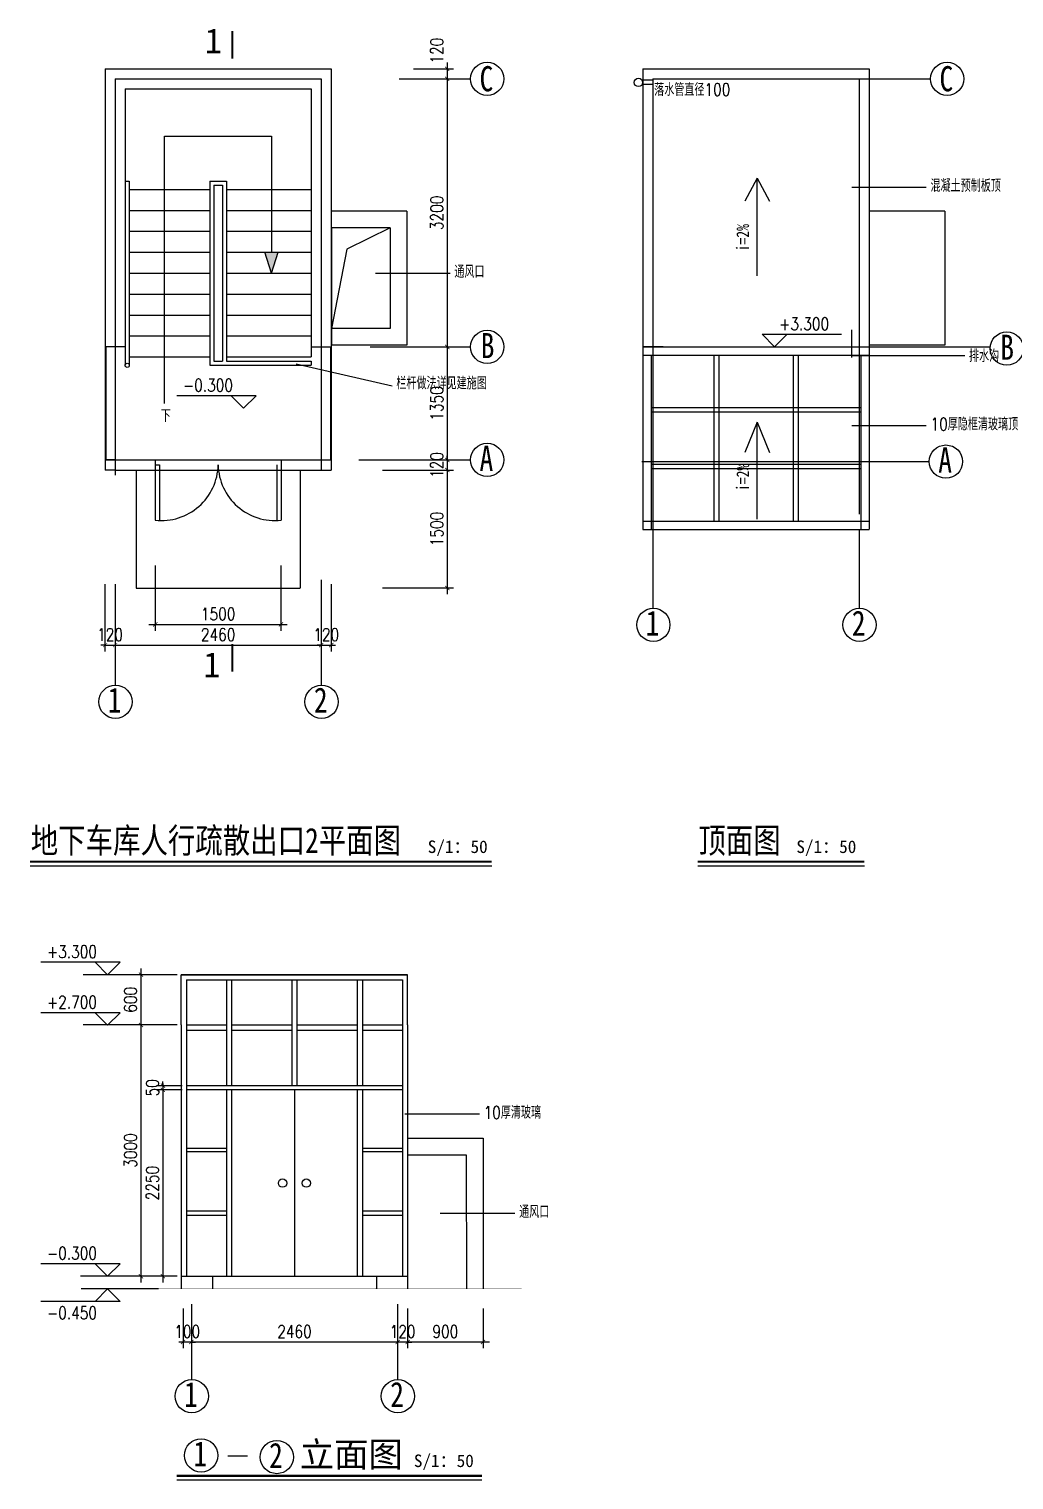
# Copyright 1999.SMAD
# Model space of a CAD drawing. Extents: x -101818 to -78313, y -123956 to -106251.
# Drawn here: x -101818 to -90066, y -123766 to -106442 of the extents above; entities that cross this region are included whole.
import ezdxf
from ezdxf.enums import TextEntityAlignment as Align

# ---------------------------------------------------------------- set-up
doc = ezdxf.new("R2010")
doc.units = 0
doc.header["$LTSCALE"] = 1000
doc.header["$MEASUREMENT"] = 0
doc.linetypes.add('CENTER', pattern=[2, 1.25, -0.25, 0.25, -0.25])
doc.layers.get('0').update_dxf_attribs({"linetype": 'CONTINUOUS'})
doc.layers.get('DEFPOINTS').update_dxf_attribs({"linetype": 'CONTINUOUS'})
for name, color, linetype in [('6', 6, 'CONTINUOUS'), ('DDD', 4, 'CONTINUOUS'), ('DOOR', 2, 'CONTINUOUS'), ('DOTE', 1, 'CENTER'), ('FURN', 11, 'CONTINUOUS'), ('HZ', 4, 'CONTINUOUS'), ('LINE', 4, 'CONTINUOUS'), ('PUB_DIM', 3, 'CONTINUOUS'), ('REDLINE', 1, 'CONTINUOUS'), ('WALL', 7, 'CONTINUOUS')]:
    doc.layers.add(name, color=color, linetype=linetype)
doc.styles.add('DIM_FONT', font='txt.shx', dxfattribs={"width": 0.8, "bigfont": 'hztxt.shx'})
doc.styles.add('HT', font='simhei.ttf')
doc.styles.add('宋体', font='simsun.ttf')
doc.dimstyles.new('50', dxfattribs={"dimscale": 50, "dimtxt": 3, "dimasz": 1, "dimexe": 1.5, "dimexo": 1, "dimgap": 1, "dimtad": 1, "dimdec": 0, "dimzin": 0, "dimtxsty": 'DIM_FONT', "dimblk": '_DIMX', "dimblk1": 'ARCHTICK', "dimblk2": 'ARCHTICK', "dimsah": 1, "dimcen": 0.09, "dimdle": 1.5, "dimclrd": 3, "dimclre": 3, "dimclrt": 3, "dimazin": 3, "dimtfac": 1, "dimtdec": 0, "dimtix": 1, "dimtmove": 0, "dimatfit": 3, "dimtolj": 1, "dimtzin": 0})

# ---------------------------------------------------------------- blocks, each defined once
blk = doc.blocks.new('_ARCHTICK')
at = {"color": 0, "linetype": 'BYBLOCK', "const_width": 0.15}
blk.add_lwpolyline([(-0.5, -0.5), (0.5, 0.5)], dxfattribs=at)
blk = doc.blocks.new('*D47')
at = {"color": 3, "linetype": 'BYBLOCK'}
for p, q in [((-99881, -121717), (-99881, -122194)), ((-97421, -121717), (-97421, -122194)), ((-97346, -122119), (-99956, -122119))]:
    blk.add_line(p, q, dxfattribs=at)
at = {"layer": 'DEFPOINTS', "color": 0, "linetype": 'BYBLOCK'}
for p in [(-99881, -121667), (-97421, -121667), (-99881, -122119)]:
    blk.add_point(p, dxfattribs=at)
at = {"color": 3, "linetype": 'BYBLOCK', "xscale": 50, "yscale": 50, "zscale": 50, "rotation": 180}
blk.add_blockref('_ARCHTICK', (-99881, -122119), dxfattribs=at)
at = {"color": 3, "linetype": 'BYBLOCK', "xscale": 50, "yscale": 50, "zscale": 50}
blk.add_blockref('_ARCHTICK', (-97421, -122119), dxfattribs=at)
at = {"color": 3, "linetype": 'BYBLOCK', "insert": (-98651, -121994), "char_height": 150, "attachment_point": 5, "style": 'DIM_FONT'}
blk.add_mtext('\\A1;2460', dxfattribs=at)
blk = doc.blocks.new('_DIMX')
blk.add_line((-150, 0), (150, 0))
at = {"const_width": 50}
blk.add_lwpolyline([(-70, -70), (70, 70)], dxfattribs=at)
blk = doc.blocks.new('*D50')
at = {"color": 3, "linetype": 'BYBLOCK'}
for p, q in [((-100483, -118258), (-100483, -121408)), ((-100051, -118333), (-100558, -118333)), ((-100051, -121333), (-100558, -121333))]:
    blk.add_line(p, q, dxfattribs=at)
at = {"layer": 'DEFPOINTS', "color": 0, "linetype": 'BYBLOCK'}
for p in [(-100001, -118333), (-100483, -121333), (-100001, -121333)]:
    blk.add_point(p, dxfattribs=at)
at = {"color": 3, "linetype": 'BYBLOCK', "xscale": 50, "yscale": 50, "zscale": 50}
for p, rotation in [((-100483, -118333), 90), ((-100483, -121333), 270)]:
    blk.add_blockref('_ARCHTICK', p, dxfattribs=dict(at, rotation=rotation))
at = {"color": 3, "linetype": 'BYBLOCK', "insert": (-100608, -119833), "char_height": 150, "attachment_point": 5, "rotation": 90, "style": 'DIM_FONT'}
blk.add_mtext('\\A1;3000', dxfattribs=at)
blk = doc.blocks.new('*D51')
at = {"color": 3, "linetype": 'BYBLOCK'}
for p, q in [((-100051, -117733), (-100558, -117733)), ((-100483, -117658), (-100483, -118408)), ((-100051, -118333), (-100558, -118333))]:
    blk.add_line(p, q, dxfattribs=at)
at = {"layer": 'DEFPOINTS', "color": 0, "linetype": 'BYBLOCK'}
for p in [(-100001, -117733), (-100483, -118333), (-100001, -118333)]:
    blk.add_point(p, dxfattribs=at)
at = {"color": 3, "linetype": 'BYBLOCK', "xscale": 50, "yscale": 50, "zscale": 50}
for p, rotation in [((-100483, -117733), 90), ((-100483, -118333), 270)]:
    blk.add_blockref('_ARCHTICK', p, dxfattribs=dict(at, rotation=rotation))
at = {"color": 3, "linetype": 'BYBLOCK', "insert": (-100608, -118033), "char_height": 150, "attachment_point": 5, "rotation": 90, "style": 'DIM_FONT'}
blk.add_mtext('\\A1;600', dxfattribs=at)
blk = doc.blocks.new('*D52')
at = {"color": 3, "linetype": 'BYBLOCK'}
for p, q in [((-99981, -121717), (-99981, -122194)), ((-99881, -121717), (-99881, -122194)), ((-99981, -122119), (-100031, -122119)), ((-99881, -122119), (-99981, -122119)), ((-99881, -122119), (-99831, -122119))]:
    blk.add_line(p, q, dxfattribs=at)
at = {"layer": 'DEFPOINTS', "color": 0, "linetype": 'BYBLOCK'}
for p in [(-99981, -121667), (-99881, -121667), (-99981, -122119)]:
    blk.add_point(p, dxfattribs=at)
at = {"color": 3, "linetype": 'BYBLOCK', "xscale": 50, "yscale": 50, "zscale": 50}
blk.add_blockref('_ARCHTICK', (-99981, -122119), dxfattribs=at)
at = {"color": 3, "linetype": 'BYBLOCK', "xscale": 50, "yscale": 50, "zscale": 50, "rotation": 180}
blk.add_blockref('_ARCHTICK', (-99881, -122119), dxfattribs=at)
at = {"color": 3, "linetype": 'BYBLOCK', "insert": (-99931, -121994), "char_height": 150, "attachment_point": 5, "style": 'DIM_FONT'}
blk.add_mtext('\\A1;100', dxfattribs=at)
blk = doc.blocks.new('*D53')
at = {"color": 3, "linetype": 'BYBLOCK'}
for p, q in [((-97421, -121717), (-97421, -122194)), ((-97301, -121717), (-97301, -122194)), ((-97421, -122119), (-97471, -122119)), ((-97301, -122119), (-97421, -122119)), ((-97301, -122119), (-97251, -122119))]:
    blk.add_line(p, q, dxfattribs=at)
at = {"layer": 'DEFPOINTS', "color": 0, "linetype": 'BYBLOCK'}
for p in [(-97421, -121667), (-97301, -121667), (-97421, -122119)]:
    blk.add_point(p, dxfattribs=at)
at = {"color": 3, "linetype": 'BYBLOCK', "xscale": 50, "yscale": 50, "zscale": 50}
blk.add_blockref('_ARCHTICK', (-97421, -122119), dxfattribs=at)
at = {"color": 3, "linetype": 'BYBLOCK', "xscale": 50, "yscale": 50, "zscale": 50, "rotation": 180}
blk.add_blockref('_ARCHTICK', (-97301, -122119), dxfattribs=at)
at = {"color": 3, "linetype": 'BYBLOCK', "insert": (-97361, -121994), "char_height": 150, "attachment_point": 5, "style": 'DIM_FONT'}
blk.add_mtext('\\A1;120', dxfattribs=at)
blk = doc.blocks.new('*D55')
at = {"color": 3, "linetype": 'BYBLOCK'}
for p, q in [((-100792, -113069), (-100792, -113873)), ((-98332, -113069), (-98332, -113873)), ((-100867, -113798), (-98257, -113798))]:
    blk.add_line(p, q, dxfattribs=at)
at = {"layer": 'DEFPOINTS', "color": 0, "linetype": 'BYBLOCK'}
for p in [(-100792, -113019), (-98332, -113019), (-98332, -113798)]:
    blk.add_point(p, dxfattribs=at)
at = {"color": 3, "linetype": 'BYBLOCK', "xscale": 50, "yscale": 50, "zscale": 50, "rotation": 180}
blk.add_blockref('_ARCHTICK', (-100792, -113798), dxfattribs=at)
at = {"color": 3, "linetype": 'BYBLOCK', "xscale": 50, "yscale": 50, "zscale": 50}
blk.add_blockref('_ARCHTICK', (-98332, -113798), dxfattribs=at)
at = {"color": 3, "linetype": 'BYBLOCK', "insert": (-99562, -113673), "char_height": 150, "attachment_point": 5, "style": 'DIM_FONT'}
blk.add_mtext('\\A1;2460', dxfattribs=at)
blk = doc.blocks.new('*D57')
at = {"color": 3, "linetype": 'BYBLOCK'}
for p, q in [((-100912, -113069), (-100912, -113873)), ((-100792, -113069), (-100792, -113873)), ((-100912, -113798), (-100962, -113798)), ((-100912, -113798), (-100792, -113798)), ((-100792, -113798), (-100742, -113798))]:
    blk.add_line(p, q, dxfattribs=at)
at = {"layer": 'DEFPOINTS', "color": 0, "linetype": 'BYBLOCK'}
for p in [(-100912, -113019), (-100792, -113019), (-100792, -113798)]:
    blk.add_point(p, dxfattribs=at)
at = {"color": 3, "linetype": 'BYBLOCK', "xscale": 50, "yscale": 50, "zscale": 50}
blk.add_blockref('_ARCHTICK', (-100912, -113798), dxfattribs=at)
at = {"color": 3, "linetype": 'BYBLOCK', "xscale": 50, "yscale": 50, "zscale": 50, "rotation": 180}
blk.add_blockref('_ARCHTICK', (-100792, -113798), dxfattribs=at)
at = {"color": 3, "linetype": 'BYBLOCK', "insert": (-100852, -113673), "char_height": 150, "attachment_point": 5, "style": 'DIM_FONT'}
blk.add_mtext('\\A1;120', dxfattribs=at)
blk = doc.blocks.new('*D58')
at = {"color": 3, "linetype": 'BYBLOCK'}
for p, q in [((-98332, -113069), (-98332, -113873)), ((-98212, -113069), (-98212, -113873)), ((-98332, -113798), (-98382, -113798)), ((-98332, -113798), (-98212, -113798)), ((-98212, -113798), (-98162, -113798))]:
    blk.add_line(p, q, dxfattribs=at)
at = {"layer": 'DEFPOINTS', "color": 0, "linetype": 'BYBLOCK'}
for p in [(-98332, -113019), (-98212, -113019), (-98212, -113798)]:
    blk.add_point(p, dxfattribs=at)
at = {"color": 3, "linetype": 'BYBLOCK', "xscale": 50, "yscale": 50, "zscale": 50}
blk.add_blockref('_ARCHTICK', (-98332, -113798), dxfattribs=at)
at = {"color": 3, "linetype": 'BYBLOCK', "xscale": 50, "yscale": 50, "zscale": 50, "rotation": 180}
blk.add_blockref('_ARCHTICK', (-98212, -113798), dxfattribs=at)
at = {"color": 3, "linetype": 'BYBLOCK', "insert": (-98272, -113673), "char_height": 150, "attachment_point": 5, "style": 'DIM_FONT'}
blk.add_mtext('\\A1;120', dxfattribs=at)
blk = doc.blocks.new('*D60')
at = {"color": 3, "linetype": 'BYBLOCK'}
for p, q in [((-96828, -110162), (-96828, -111662)), ((-97241, -110237), (-96753, -110237)), ((-97231, -111587), (-96753, -111587))]:
    blk.add_line(p, q, dxfattribs=at)
at = {"layer": 'DEFPOINTS', "color": 0, "linetype": 'BYBLOCK'}
for p in [(-97291, -110237), (-97281, -111587), (-96828, -111587)]:
    blk.add_point(p, dxfattribs=at)
at = {"color": 3, "linetype": 'BYBLOCK', "xscale": 50, "yscale": 50, "zscale": 50}
for p, rotation in [((-96828, -110237), 90), ((-96828, -111587), 270)]:
    blk.add_blockref('_ARCHTICK', p, dxfattribs=dict(at, rotation=rotation))
at = {"color": 3, "linetype": 'BYBLOCK', "insert": (-96953, -110912), "char_height": 150, "attachment_point": 5, "rotation": 90, "style": 'DIM_FONT'}
blk.add_mtext('\\A1;1350', dxfattribs=at)
blk = doc.blocks.new('*D46')
at = {"color": 3, "linetype": 'BYBLOCK'}
for p, q in [((-97231, -107037), (-96753, -107037)), ((-96828, -106962), (-96828, -110312)), ((-97241, -110237), (-96753, -110237))]:
    blk.add_line(p, q, dxfattribs=at)
at = {"layer": 'DEFPOINTS', "color": 0, "linetype": 'BYBLOCK'}
for p in [(-97281, -107037), (-97291, -110237), (-96828, -110237)]:
    blk.add_point(p, dxfattribs=at)
at = {"color": 3, "linetype": 'BYBLOCK', "xscale": 50, "yscale": 50, "zscale": 50}
for p, rotation in [((-96828, -107037), 90), ((-96828, -110237), 270)]:
    blk.add_blockref('_ARCHTICK', p, dxfattribs=dict(at, rotation=rotation))
at = {"color": 3, "linetype": 'BYBLOCK', "insert": (-96953, -108637), "char_height": 150, "attachment_point": 5, "rotation": 90, "style": 'DIM_FONT'}
blk.add_mtext('\\A1;3200', dxfattribs=at)
blk = doc.blocks.new('*D45')
at = {"color": 3, "linetype": 'BYBLOCK'}
for p, q in [((-96828, -106842), (-96828, -107037)), ((-97231, -106917), (-96753, -106917)), ((-97231, -107037), (-96753, -107037))]:
    blk.add_line(p, q, dxfattribs=at)
at = {"layer": 'DEFPOINTS', "color": 0, "linetype": 'BYBLOCK'}
for p in [(-97281, -106917), (-97281, -107037), (-96828, -107037)]:
    blk.add_point(p, dxfattribs=at)
at = {"color": 3, "linetype": 'BYBLOCK', "xscale": 50, "yscale": 50, "zscale": 50}
for p, rotation in [((-96828, -106917), 90), ((-96828, -107037), 270)]:
    blk.add_blockref('_ARCHTICK', p, dxfattribs=dict(at, rotation=rotation))
at = {"color": 3, "linetype": 'BYBLOCK', "insert": (-96953, -106700), "char_height": 150, "attachment_point": 5, "rotation": 90, "style": 'DIM_FONT'}
blk.add_mtext('\\A1;120', dxfattribs=at)
blk = doc.blocks.new('*D59')
at = {"color": 3, "linetype": 'BYBLOCK'}
for p, q in [((-96828, -111587), (-96828, -111537)), ((-97231, -111587), (-96753, -111587)), ((-97231, -111707), (-96753, -111707)), ((-96828, -111587), (-96828, -111707)), ((-96828, -111707), (-96828, -111757))]:
    blk.add_line(p, q, dxfattribs=at)
at = {"layer": 'DEFPOINTS', "color": 0, "linetype": 'BYBLOCK'}
for p in [(-97281, -111587), (-97281, -111707), (-96828, -111707)]:
    blk.add_point(p, dxfattribs=at)
at = {"color": 3, "linetype": 'BYBLOCK', "xscale": 50, "yscale": 50, "zscale": 50}
for p, rotation in [((-96828, -111587), 270), ((-96828, -111707), 90)]:
    blk.add_blockref('_ARCHTICK', p, dxfattribs=dict(at, rotation=rotation))
at = {"color": 3, "linetype": 'BYBLOCK', "insert": (-96953, -111647), "char_height": 150, "attachment_point": 5, "rotation": 90, "style": 'DIM_FONT'}
blk.add_mtext('\\A1;120', dxfattribs=at)
blk = doc.blocks.new('A$C4F2457E2')
at = {"layer": 'REDLINE', "style": '宋体', "width": 0.8}
blk.add_text('i=2%', height=150, dxfattribs=at).set_placement((7, 34))
blk = doc.blocks.new('*D49')
at = {"color": 3, "linetype": 'BYBLOCK'}
for p, q in [((-100221, -119058), (-100221, -119008)), ((-99991, -119058), (-100296, -119058)), ((-99991, -119108), (-100296, -119108)), ((-100221, -119058), (-100221, -119108)), ((-100221, -119108), (-100221, -119158))]:
    blk.add_line(p, q, dxfattribs=at)
at = {"layer": 'DEFPOINTS', "color": 0, "linetype": 'BYBLOCK'}
for p in [(-100221, -119108), (-99941, -119058), (-99941, -119108)]:
    blk.add_point(p, dxfattribs=at)
at = {"color": 3, "linetype": 'BYBLOCK', "xscale": 50, "yscale": 50, "zscale": 50}
for p, rotation in [((-100221, -119058), 270), ((-100221, -119108), 90)]:
    blk.add_blockref('_ARCHTICK', p, dxfattribs=dict(at, rotation=rotation))
at = {"color": 3, "linetype": 'BYBLOCK', "insert": (-100346, -119083), "char_height": 150, "attachment_point": 5, "rotation": 90, "style": 'DIM_FONT'}
blk.add_mtext('\\A1;50', dxfattribs=at)
blk = doc.blocks.new('*D48')
at = {"color": 3, "linetype": 'BYBLOCK'}
for p, q in [((-99991, -119108), (-100296, -119108)), ((-100221, -119033), (-100221, -121408)), ((-100051, -121333), (-100296, -121333))]:
    blk.add_line(p, q, dxfattribs=at)
at = {"layer": 'DEFPOINTS', "color": 0, "linetype": 'BYBLOCK'}
for p in [(-99941, -119108), (-100221, -121333), (-100001, -121333)]:
    blk.add_point(p, dxfattribs=at)
at = {"color": 3, "linetype": 'BYBLOCK', "xscale": 50, "yscale": 50, "zscale": 50}
for p, rotation in [((-100221, -119108), 90), ((-100221, -121333), 270)]:
    blk.add_blockref('_ARCHTICK', p, dxfattribs=dict(at, rotation=rotation))
at = {"color": 3, "linetype": 'BYBLOCK', "insert": (-100346, -120221), "char_height": 150, "attachment_point": 5, "rotation": 90, "style": 'DIM_FONT'}
blk.add_mtext('\\A1;2250', dxfattribs=at)
blk = doc.blocks.new('*D56')
at = {"color": 3, "linetype": 'BYBLOCK'}
for p, q in [((-100312, -112848), (-100312, -113626)), ((-98812, -112848), (-98812, -113626)), ((-100387, -113551), (-98737, -113551))]:
    blk.add_line(p, q, dxfattribs=at)
at = {"layer": 'DEFPOINTS', "color": 0, "linetype": 'BYBLOCK'}
for p in [(-100312, -112798), (-98812, -112798), (-98812, -113551)]:
    blk.add_point(p, dxfattribs=at)
at = {"color": 3, "linetype": 'BYBLOCK', "xscale": 50, "yscale": 50, "zscale": 50, "rotation": 180}
blk.add_blockref('_ARCHTICK', (-100312, -113551), dxfattribs=at)
at = {"color": 3, "linetype": 'BYBLOCK', "xscale": 50, "yscale": 50, "zscale": 50}
blk.add_blockref('_ARCHTICK', (-98812, -113551), dxfattribs=at)
at = {"color": 3, "linetype": 'BYBLOCK', "insert": (-99562, -113426), "char_height": 150, "attachment_point": 5, "style": 'DIM_FONT'}
blk.add_mtext('\\A1;1500', dxfattribs=at)
blk = doc.blocks.new('*D54')
at = {"color": 3, "linetype": 'BYBLOCK'}
for p, q in [((-97301, -121717), (-97301, -122194)), ((-96401, -121717), (-96401, -122194)), ((-96326, -122119), (-97376, -122119))]:
    blk.add_line(p, q, dxfattribs=at)
at = {"layer": 'DEFPOINTS', "color": 0, "linetype": 'BYBLOCK'}
for p in [(-97301, -121667), (-96401, -121667), (-97301, -122119)]:
    blk.add_point(p, dxfattribs=at)
at = {"color": 3, "linetype": 'BYBLOCK', "xscale": 50, "yscale": 50, "zscale": 50, "rotation": 180}
blk.add_blockref('_ARCHTICK', (-97301, -122119), dxfattribs=at)
at = {"color": 3, "linetype": 'BYBLOCK', "xscale": 50, "yscale": 50, "zscale": 50}
blk.add_blockref('_ARCHTICK', (-96401, -122119), dxfattribs=at)
at = {"color": 3, "linetype": 'BYBLOCK', "insert": (-96851, -121994), "char_height": 150, "attachment_point": 5, "style": 'DIM_FONT'}
blk.add_mtext('\\A1;900', dxfattribs=at)

msp = doc.modelspace()

# ---------------------------------------------------------------- hatches: boundary and pattern name
at = {"layer": 'PUB_DIM'}
msp.add_hatch(color=256, dxfattribs=at).paths.add_polyline_path([(-98846.5, -109107), (-99004.3, -109107), (-98925.4, -109357)])

# ---------------------------------------------------------------- linework, layer by layer
at = {"color": 3, "linetype": 'BYBLOCK'}
for p, q in [((-97601.2, -111707), (-96752.8, -111707)), ((-96827.8, -111632), (-96827.8, -113190)), ((-97601.2, -113115), (-96752.8, -113115))]:
    msp.add_line(p, q, dxfattribs=at)
at = {"linetype": 'BYBLOCK'}
for p, q in [((-97301.2, -119683.4), (-96400.9, -119683.4)), ((-97301.2, -119883.4), (-96600.9, -119883.4)), ((-96600.9, -119883.4), (-96599.8, -121483.4))]:
    msp.add_line(p, q, dxfattribs=at)
at = {"layer": '6'}
for p, q in [((-94373.4, -107052.8), (-94493.4, -107052.8)), ((-94373.4, -107102.8), (-94493.4, -107102.8)), ((-93130.2, -108220.6), (-93277.2, -108498.1)), ((-93130.2, -109387.8), (-93130.2, -108220.6)), ((-93130.2, -108220.6), (-92983.2, -108498.1)), ((-92002.4, -108329.7), (-91112.4, -108329.7)), ((-97683.6, -109356.9), (-96793.6, -109356.9)), ((-93072.2, -110087), (-92772.2, -110087)), ((-92922.2, -110237), (-93072.2, -110087)), ((-92772.2, -110087), (-92922.2, -110237)), ((-92772.2, -110087), (-92125.1, -110087)), ((-92002.4, -110361.8), (-92002.4, -110032)), ((-92002.4, -110341.8), (-90653.2, -110341.8)), ((-98630.6, -110438.3), (-97486.3, -110700.4)), ((-99407.6, -110820.5), (-100054.6, -110820.5)), ((-99407.6, -110820.5), (-99257.6, -110970.5)), ((-99107.6, -110820.5), (-99407.6, -110820.5)), ((-99257.6, -110970.5), (-99107.6, -110820.5)), ((-93130.2, -111137.1), (-93277.2, -111497.6)), ((-93130.2, -111137.1), (-92983.2, -111497.6)), ((-93130.2, -112295.3), (-93130.2, -111137.1)), ((-92002.4, -111177), (-91112.4, -111177)), ((-100311.8, -111647), (-100261.8, -111647)), ((-101805.8, -116434.5), (-96296.2, -116434.5)), ((-93839.2, -116434.5), (-91850.4, -116434.5)), ((-101030.7, -117583.4), (-101677.8, -117583.4)), ((-100730.7, -117583.4), (-101030.7, -117583.4)), ((-101030.7, -117583.4), (-100880.7, -117733.4)), ((-100880.7, -117733.4), (-100730.7, -117583.4)), ((-100126.2, -117733.4), (-101173.9, -117733.4)), ((-101030.7, -118186.7), (-101677.8, -118186.7)), ((-100730.7, -118186.7), (-101030.7, -118186.7)), ((-101030.7, -118186.7), (-100880.7, -118336.7)), ((-100880.7, -118336.7), (-100730.7, -118186.7)), ((-100126.2, -118333.4), (-101173.9, -118333.4)), ((-97334.5, -119395.3), (-96444.5, -119395.3)), ((-96910.9, -120581.8), (-96020.9, -120581.8)), ((-101030.7, -121183.4), (-101677.8, -121183.4)), ((-100730.7, -121183.4), (-101030.7, -121183.4)), ((-101030.7, -121183.4), (-100880.7, -121333.4)), ((-100880.7, -121333.4), (-100730.7, -121183.4)), ((-100558.3, -121333.4), (-101203.2, -121333.4)), ((-100273.5, -121483.4), (-101196.2, -121483.4)), ((-101030.7, -121633.4), (-100880.7, -121483.4)), ((-100880.7, -121483.4), (-100730.7, -121633.4)), ((-101030.7, -121633.4), (-101677.8, -121633.4)), ((-100730.7, -121633.4), (-101030.7, -121633.4)), ((-99445.5, -123476.5), (-99213.2, -123476.5)), ((-100055.2, -123766), (-96414.5, -123766))]:
    msp.add_line(p, q, dxfattribs=at)
at = {"layer": '6', "const_width": 25}
for points in [[(-99392.3, -106796.5), (-99392.3, -106463.5)], [(-99392.3, -114115.8), (-99392.3, -113782.8)], [(-101805.8, -116384.5), (-96296.2, -116384.5)], [(-93839.2, -116384.5), (-91850.4, -116384.5)], [(-100055.2, -123716), (-96414.5, -123716)]]:
    msp.add_lwpolyline(points, dxfattribs=at)
at = {"layer": '6'}
for centre, radius in [((-94547.1, -107078.8), 50), ((-99765.1, -123472.7), 198.5), ((-98861.9, -123492.2), 198.5)]:
    msp.add_circle(centre, radius, dxfattribs=at)
for centre, start, end in [((-99629.2, -121481.4), 180, 270), ((-97673.2, -121481.4), 270, 0)]:
    msp.add_arc(centre, 2, start, end, dxfattribs=at)
at = {"layer": 'DDD', "color": 9}
for p, q in [((-99461.2, -117793.4), (-99461.2, -119058.4)), ((-99401.2, -117793.4), (-99401.2, -119058.4)), ((-98681.2, -117793.4), (-98681.2, -119058.4)), ((-98621.2, -117793.4), (-98621.2, -119058.4)), ((-97901.2, -117793.4), (-97901.2, -119058.4)), ((-97841.2, -117793.4), (-97841.2, -119058.4)), ((-99941.2, -118333.4), (-99461.2, -118333.4)), ((-99939.2, -118393.4), (-99461.2, -118393.4)), ((-99401.2, -118333.4), (-98681.2, -118333.4)), ((-99401.2, -118393.4), (-99401.2, -119058.4)), ((-99401.2, -118393.4), (-98681.2, -118393.4)), ((-98621.2, -118333.4), (-97901.2, -118333.4)), ((-98621.2, -118393.4), (-97901.2, -118393.4)), ((-97841.2, -118333.4), (-97361.2, -118333.4)), ((-97841.2, -118393.4), (-97363.2, -118393.4)), ((-99461.2, -119808.4), (-99941.2, -119808.4)), ((-99461.2, -119846.9), (-99941.2, -119846.9)), ((-97361.2, -119808.4), (-97841.2, -119808.4)), ((-97361.2, -119846.9), (-97841.2, -119846.9)), ((-99461.2, -120558.4), (-99941.2, -120558.4)), ((-97361.2, -120558.4), (-97841.2, -120558.4)), ((-99461.2, -120608.4), (-99941.2, -120608.4)), ((-97361.2, -120608.4), (-97841.2, -120608.4))]:
    msp.add_line(p, q, dxfattribs=at)
at = {"layer": 'DEFPOINTS', "color": 0, "linetype": 'BYBLOCK'}
for p in [(-97651.2, -111707), (-97651.2, -113115), (-96827.8, -113115)]:
    msp.add_point(p, dxfattribs=at)
at = {"layer": 'DOOR', "linetype": 'BYBLOCK'}
for p, q in [((-100911.8, -106917), (-100911.8, -110237)), ((-100911.8, -106917), (-98211.8, -106917)), ((-98211.8, -106917), (-98211.8, -110237)), ((-94493.4, -106917), (-91793.4, -106917)), ((-94493.4, -106917), (-94493.4, -110237)), ((-91793.4, -106917), (-91793.4, -110237)), ((-100671.8, -107157), (-100671.8, -110237)), ((-100671.8, -107157), (-98451.8, -107157)), ((-98451.8, -107157), (-98451.8, -110237)), ((-100671.8, -110237), (-100911.8, -110237)), ((-98451.8, -110237), (-98211.8, -110237)), ((-94253.4, -110237), (-94493.4, -110237)), ((-94493.4, -110237), (-91793.4, -110237)), ((-92033.4, -110237), (-91793.4, -110237)), ((-100911.8, -111587), (-100911.8, -111707)), ((-100791.8, -111587), (-100911.8, -111587)), ((-100791.8, -111707), (-100911.8, -111707)), ((-100791.8, -111587), (-100791.8, -111707)), ((-98331.8, -111587), (-98331.8, -111707)), ((-98331.8, -111587), (-98211.8, -111587)), ((-98331.8, -111707), (-98211.8, -111707)), ((-98211.8, -111587), (-98211.8, -111707)), ((-97301.2, -117733.4), (-100001.2, -117733.4)), ((-100001.2, -118333.4), (-100001.2, -117733.4)), ((-97301.2, -118333.4), (-97301.2, -117733.4)), ((-100001.2, -118333.4), (-100001.2, -121483.4)), ((-97301.2, -118333.4), (-97301.2, -121483.4)), ((-100001.2, -121333.4), (-97301.2, -121333.4))]:
    msp.add_line(p, q, dxfattribs=at)
at = {"layer": 'DOOR', "linetype": 'BYBLOCK', "const_width": 5}
msp.add_lwpolyline([(-100273.5, -121483.4), (-95941.2, -121483.4)], dxfattribs=at)
at = {"layer": 'DOTE', "linetype": 'BYBLOCK'}
for p, q in [((-100791.8, -107037), (-100791.8, -111767)), ((-100791.8, -107037), (-98331.8, -107037)), ((-98331.8, -107037), (-98331.8, -111587)), ((-97401.2, -107037), (-96549.7, -107037)), ((-94373.4, -107037), (-94373.3, -112477)), ((-94373.4, -107037), (-91913.4, -107037)), ((-91913.4, -107037), (-91061.9, -107037)), ((-91913.4, -107037), (-91913.3, -112234)), ((-97748.3, -110237), (-96549.7, -110237)), ((-92330.5, -110237), (-90350.5, -110237)), ((-100911.8, -111587), (-100311.8, -111587)), ((-100311.8, -111587), (-98811.8, -111587)), ((-97881.2, -111587), (-96549.7, -111587)), ((-94507.5, -111607), (-91076, -111607)), ((-91913.3, -112417), (-91913.3, -113362)), ((-94373.3, -112477), (-94373.3, -113362)), ((-100791.8, -113079.4), (-100791.8, -114280.2)), ((-98331.8, -113019.4), (-98331.8, -114280.2)), ((-99881.2, -121666.8), (-99881.2, -122570.8)), ((-97421.2, -121666.8), (-97421.2, -122570.8))]:
    msp.add_line(p, q, dxfattribs=at)
at = {"layer": 'FURN', "linetype": 'BYBLOCK'}
for centre in [(-96351.2, -107037), (-90863.4, -107037), (-96351.2, -110237), (-90152, -110257), (-96351.2, -111587), (-90877.5, -111607), (-94368.9, -113555.9), (-91908.9, -113555.9), (-100787.4, -114474.2), (-98327.4, -114474.2), (-99876.8, -122764.8), (-97416.8, -122764.8)]:
    msp.add_circle(centre, 198.5, dxfattribs=at)
at = {"layer": 'HZ', "linetype": 'BYBLOCK'}
for p, q in [((-100911.8, -110237), (-100911.8, -111587)), ((-100901.8, -110237), (-100901.8, -111587)), ((-100791.8, -110237), (-100791.8, -111587)), ((-100791.8, -110237), (-100791.8, -111587)), ((-98331.8, -110237), (-98331.8, -111587)), ((-98331.8, -110237), (-98331.8, -111587)), ((-98221.8, -110237), (-98221.8, -111587)), ((-98211.8, -110237), (-98211.8, -111587)), ((-94493.4, -110237), (-94493.3, -112417)), ((-94493.4, -110337), (-91793.4, -110337)), ((-94393.4, -110337), (-94393.4, -112417)), ((-93646.8, -110337), (-93646.6, -112317)), ((-93586.8, -110337), (-93586.6, -112317)), ((-92700.1, -110337), (-92700, -112317)), ((-92640.1, -110337), (-92640, -112317)), ((-91893.4, -110337), (-91893.3, -112415)), ((-91793.4, -110237), (-91793.3, -112415)), ((-94393.4, -110961.6), (-91893.4, -110961.6)), ((-94393.4, -111011.6), (-91893.4, -111011.6)), ((-100791.8, -111587), (-100311.8, -111587)), ((-100791.8, -111707), (-100311.8, -111707)), ((-100541.8, -111707), (-100541.8, -113115)), ((-100311.8, -111587), (-100311.8, -111707)), ((-100311.8, -111647), (-100311.8, -112307)), ((-100311.8, -111707), (-98811.8, -111707)), ((-100261.8, -111647), (-100261.8, -112305.3)), ((-98861.8, -111647), (-98861.8, -112305.3)), ((-98811.8, -111587), (-98811.8, -111707)), ((-98811.8, -111587), (-98331.8, -111587)), ((-98811.8, -111647), (-98811.8, -112307)), ((-98811.8, -111707), (-98331.8, -111707)), ((-98581.8, -111707), (-98581.8, -113115)), ((-94393.4, -111637), (-91893.4, -111637)), ((-94393.4, -111687.3), (-91893.4, -111687.3)), ((-94493.3, -112317), (-91797.3, -112317)), ((-94493.3, -112417), (-91795.3, -112417)), ((-100539.8, -113117), (-98583.8, -113117)), ((-100001.2, -117733.4), (-97301.2, -117733.4)), ((-99941.2, -117793.4), (-99941.2, -121333.4)), ((-99941.2, -117793.4), (-97361.2, -117793.4)), ((-97361.2, -117793.4), (-97361.2, -121333.4)), ((-97361.2, -119058.4), (-99941.2, -119058.4)), ((-97361.2, -119108.4), (-99941.2, -119108.4)), ((-99461.2, -119108.4), (-99461.2, -121333.4)), ((-99401.2, -119108.4), (-99401.2, -121333.4)), ((-99401.2, -119108.4), (-99401.2, -121333.4)), ((-98651.2, -119108.4), (-98651.2, -121333.4)), ((-97901.2, -119108.4), (-97901.2, -121333.4)), ((-97841.2, -119108.4), (-97841.2, -121333.4)), ((-99631.2, -121333.4), (-99631.2, -121481.4)), ((-97671.2, -121333.4), (-97671.2, -121481.4))]:
    msp.add_line(p, q, dxfattribs=at)
for centre in [(-98792.6, -120220.9), (-98509.8, -120220.9)]:
    msp.add_circle(centre, 50, dxfattribs=at)
for centre, radius, start, end in [((-100239.4, -111633), 677.8, 263.87204, 358.82351), ((-98884.1, -111633), 677.8, 181.17649, 276.12796), ((-91795.3, -112415), 2, 270, 0), ((-100539.8, -113115), 2, 180, 270), ((-98583.8, -113115), 2, 270, 0), ((-99939.2, -118395.4), 2, 90, 180), ((-97363.2, -118395.4), 2, 0, 90)]:
    msp.add_arc(centre, radius, start, end, dxfattribs=at)
at = {"layer": 'LINE', "color": 3}
msp.add_line((-97311.2, -108617), (-98211.2, -108617), dxfattribs=at)
at = {"layer": 'LINE', "color": 7}
for p, q in [((-97311.2, -108617), (-98211.2, -108617)), ((-90892.8, -108617), (-91792.8, -108617)), ((-90892.8, -108617), (-91792.8, -108617)), ((-97511.1, -108817), (-98211.1, -108817)), ((-97510.7, -110017), (-98210.7, -110017)), ((-97310.6, -110217), (-98210.6, -110217)), ((-97510.6, -110217), (-98210.6, -110217)), ((-91092.2, -110217), (-91792.2, -110217)), ((-90892.2, -110217), (-91792.2, -110217))]:
    msp.add_line(p, q, dxfattribs=at)
at = {"layer": 'LINE'}
msp.add_lwpolyline([(-97511.1, -108817), (-98026, -109068.9), (-98210.7, -110017)], dxfattribs=at)
at = {"layer": 'PUB_DIM'}
for p, q in [((-100201.8, -110913.5), (-100201.8, -107721.8)), ((-100201.8, -107721.8), (-98925.4, -107721.8)), ((-98925.4, -107721.8), (-98925.4, -109107)), ((-100671.8, -108259), (-100671.8, -110457)), ((-100669.8, -108257), (-100623.8, -108257)), ((-100621.8, -108259), (-100621.8, -110457)), ((-99661.8, -108257), (-99661.8, -110457)), ((-99661.8, -108257), (-99461.8, -108257)), ((-99661.8, -108257), (-99661.8, -110457)), ((-99461.8, -108257), (-99461.8, -110407)), ((-100621.8, -108357), (-99661.8, -108357)), ((-99611.8, -108307), (-99611.8, -110407)), ((-99611.8, -108307), (-99511.8, -108307)), ((-99511.8, -108307), (-99511.8, -110407)), ((-99461.8, -108357), (-98451.8, -108357)), ((-100621.8, -108607), (-99661.8, -108607)), ((-99461.8, -108607), (-98451.8, -108607)), ((-100621.8, -108857), (-99661.8, -108857)), ((-99461.8, -108857), (-98451.8, -108857)), ((-100621.8, -109107), (-99661.8, -109107)), ((-99461.8, -109107), (-98451.8, -109107)), ((-98925.4, -109357), (-99004.3, -109107)), ((-98925.4, -109357), (-98846.5, -109107)), ((-100621.8, -109357), (-99661.8, -109357)), ((-99461.8, -109357), (-98451.8, -109357)), ((-100621.8, -109607), (-99661.8, -109607)), ((-99461.8, -109607), (-98451.8, -109607)), ((-100621.8, -109857), (-99661.8, -109857)), ((-99461.8, -109857), (-98451.8, -109857)), ((-100621.8, -110107), (-99661.8, -110107)), ((-99461.8, -110107), (-98451.8, -110107)), ((-100671.8, -110277), (-100671.8, -110357)), ((-98451.8, -110237), (-98451.8, -110357)), ((-100621.8, -110357), (-99661.8, -110357)), ((-99661.8, -110457), (-99461.8, -110457)), ((-99611.8, -110407), (-99511.8, -110407)), ((-99461.8, -110357), (-98451.8, -110357)), ((-99461.8, -110407), (-98451.8, -110407)), ((-99461.8, -110457), (-98451.8, -110457)), ((-98451.8, -110407), (-98451.8, -110457))]:
    msp.add_line(p, q, dxfattribs=at)
msp.add_circle((-100646.8, -110457), 25, dxfattribs=at)
for centre, start, end in [((-100669.8, -108259), 90, 180), ((-100623.8, -108259), 0, 90)]:
    msp.add_arc(centre, 2, start, end, dxfattribs=at)
at = {"layer": 'WALL', "color": 7}
for p, q in [((-97311.2, -108617), (-97310.6, -110217)), ((-90892.8, -108617), (-90892.2, -110217)), ((-98211.1, -108817), (-98210.7, -110217)), ((-97511.1, -108817), (-97510.7, -110017)), ((-91792.8, -108817), (-91792.3, -110217)), ((-96400.9, -119683.4), (-96400.9, -121483.4))]:
    msp.add_line(p, q, dxfattribs=at)

# ---------------------------------------------------------------- block references
at = {"color": 3, "linetype": 'BYBLOCK', "xscale": 50, "yscale": 50, "zscale": 50}
for p, rotation in [((-96827.8, -111707), 90), ((-96827.8, -113115), 270)]:
    msp.add_blockref('_ARCHTICK', p, dxfattribs=dict(at, rotation=rotation))
at = {"layer": '6', "rotation": 90}
for p in [(-93193.3, -109103.6), (-93193.3, -111965.8)]:
    msp.add_blockref('A$C4F2457E2', p, dxfattribs=at)

# ---------------------------------------------------------------- texts
at = {"color": 3, "linetype": 'BYBLOCK', "insert": (-96952.8, -112411), "char_height": 150, "attachment_point": 5, "rotation": 90, "style": 'DIM_FONT'}
msp.add_mtext('\\A1;1500', dxfattribs=at)
at = {"layer": '6', "style": 'HT'}
for s, height, p in [('1', 300, (-99720.6, -106733.2)), ('1', 300, (-99738.4, -114182.3)), ('S/1：50', 150, (-97060.8, -116280.2)), ('S/1：50', 150, (-92662.1, -116280.2)), ('立面图', 300, (-98587.2, -123611.7)), ('S/1：50', 150, (-97226.2, -123611.7))]:
    msp.add_text(s, height=height, dxfattribs=at).set_placement(p)
at = {"layer": '6', "width": 0.8}
for s, height, style, p in [('落水管直径100', 150, 'DIM_FONT', (-94358.9, -107240.4)), ('混凝土预制板顶', 150, 'DIM_FONT', (-91061.9, -108386.5)), ('通风口', 150, 'DIM_FONT', (-96743.1, -109413.7)), ('排水沟', 150, 'DIM_FONT', (-90602.7, -110418.6)), ('栏杆做法详见建施图', 150, 'DIM_FONT', (-97435.8, -110745)), ('下', 150, 'DIM_FONT', (-100247, -111135)), ('10厚隐框清玻璃顶', 150, 'DIM_FONT', (-91061.9, -111233.8)), ('地下车库人行疏散出口2平面图', 300, 'HT', (-101798, -116280.2)), ('顶面图', 300, 'HT', (-93831.4, -116280.2)), ('10厚清玻璃', 150, 'DIM_FONT', (-96394, -119452.1)), ('通风口', 150, 'DIM_FONT', (-95970.3, -120638.7))]:
    msp.add_text(s, height=height, dxfattribs=dict(at, style=style)).set_placement(p)
at = {"layer": '6', "style": 'DIM_FONT', "text_generation_flag": 6, "width": 0.8}
for s, p in [('+3.300', (-92271.4, -110036.7)), ('-0.300', (-99384.8, -110770.3)), ('+3.300', (-101008, -117533.1)), ('+2.700', (-101008, -118136.5)), ('-0.300', (-101008, -121133.1)), ('-0.450', (-101008, -121846.2))]:
    msp.add_text(s, height=150, rotation=180, dxfattribs=at).set_placement(p, align=Align.RIGHT)
at = {"layer": 'REDLINE', "style": '宋体', "width": 0.8}
for s, p in [('C', (-96442.4, -107185)), ('C', (-90954.6, -107185)), ('B', (-96427.9, -110371.5)), ('B', (-90228.7, -110391.5)), ('A', (-96442.9, -111717)), ('A', (-90969.2, -111737)), ('1', (-94460.6, -113686)), ('2', (-92000.6, -113686)), ('1', (-100879.1, -114604.3)), ('2', (-98419.1, -114604.3)), ('1', (-99968.5, -122894.9)), ('2', (-97508.5, -122894.9)), ('1', (-99856.8, -123602.8)), ('2', (-98953.6, -123622.3))]:
    msp.add_text(s, height=300, dxfattribs=at).set_placement(p)

# ---------------------------------------------------------------- dimensions: what is measured, and where the dimension line sits
at = {"layer": '6'}
dim = msp.add_linear_dim(base=(-96827.8, -107037), p1=(-97281.2, -106917), p2=(-97281.2, -107037), angle=90, dimstyle='50', dxfattribs=at)
dim.commit()
dim.dimension.update_dxf_attribs({"geometry": '*D45', "text_midpoint": (-96952.8, -106700.5), "dimtype": 160})
for base, p1, p2, angle, picture, middle in [((-96827.8, -110237), (-97281.2, -107037), (-97291.2, -110237), 90, '*D46', (-96952.8, -108637)), ((-96827.8, -111587), (-97291.2, -110237), (-97281.2, -111587), 90, '*D60', (-96952.8, -110912)), ((-96827.8, -111707), (-97281.2, -111587), (-97281.2, -111707), 90, '*D59', (-96952.8, -111647)), ((-100483.3, -118333.4), (-100001.2, -117733.4), (-100001.2, -118333.4), 270, '*D51', (-100608.3, -118033.4)), ((-100483.3, -121333.4), (-100001.2, -118333.4), (-100001.2, -121333.4), 270, '*D50', (-100608.3, -119833.4)), ((-100220.8, -119108.4), (-99941.2, -119058.4), (-99941.2, -119108.4), 90, '*D49', (-100345.8, -119083.4))]:
    dim = msp.add_linear_dim(base=base, p1=p1, p2=p2, angle=angle, dimstyle='50', dxfattribs=at)
    dim.commit()
    dim.dimension.update_dxf_attribs({"geometry": picture, "text_midpoint": middle})
for base, p1, p2, picture, middle in [((-98811.8, -113550.9), (-100311.8, -112798.1), (-98811.8, -112798.1), '*D56', (-99561.8, -113425.9)), ((-100791.8, -113798.2), (-100911.8, -113019.4), (-100791.8, -113019.4), '*D57', (-100851.8, -113673.2)), ((-98331.8, -113798.2), (-100791.8, -113019.4), (-98331.8, -113019.4), '*D55', (-99561.8, -113673.2)), ((-98211.8, -113798.2), (-98331.8, -113019.4), (-98211.8, -113019.4), '*D58', (-98271.8, -113673.2)), ((-99981.2, -122118.8), (-99881.2, -121666.8), (-99981.2, -121666.8), '*D52', (-99931.2, -121993.8)), ((-99881.2, -122118.8), (-97421.2, -121666.8), (-99881.2, -121666.8), '*D47', (-98651.2, -121993.8)), ((-97421.2, -122118.8), (-97301.2, -121666.8), (-97421.2, -121666.8), '*D53', (-97361.2, -121993.8)), ((-97301.2, -122118.8), (-96400.8, -121666.8), (-97301.2, -121666.8), '*D54', (-96851, -121993.8))]:
    dim = msp.add_linear_dim(base=base, p1=p1, p2=p2, dimstyle='50', dxfattribs=at)
    dim.commit()
    dim.dimension.update_dxf_attribs({"geometry": picture, "text_midpoint": middle})
dim = msp.add_linear_dim(base=(-100220.8, -121333.4), p1=(-99941.2, -119108.4), p2=(-100001.2, -121333.4), angle=90, text='2250', dimstyle='50', dxfattribs=at)
dim.commit()
dim.dimension.update_dxf_attribs({"geometry": '*D48', "text_midpoint": (-100345.8, -120220.9)})

doc.saveas('drawing.dxf')
